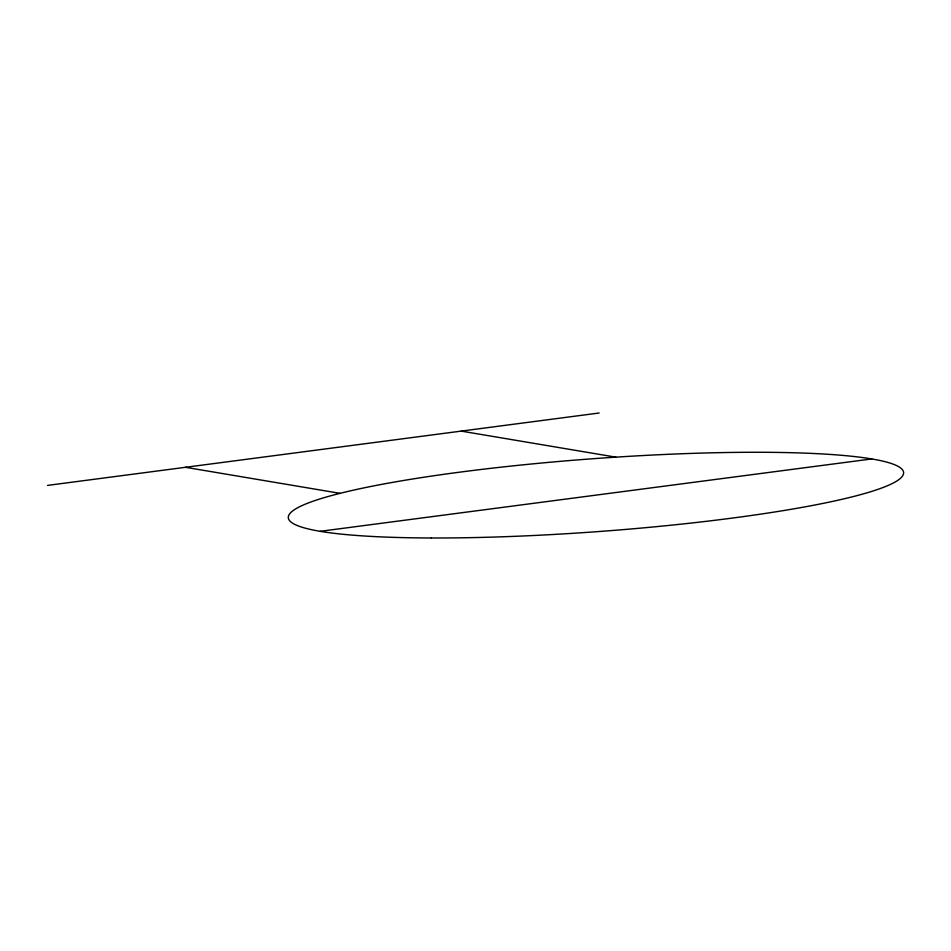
<?xml version="1.0" encoding="UTF-8"?>
<svg xmlns="http://www.w3.org/2000/svg" width="951" height="951" viewBox="0 0 951 951"><rect width="100%" height="100%" fill="white"/><g stroke="black" fill="none" stroke-linecap="round" stroke-linejoin="round"><path stroke-width="1.43" d="M47.55 485.402L599.154 413.007M320.154 531.324L871.758 458.941M461.259 431.112L615.808 457.146M185.457 467.298L340.006 493.343M431.385 537.981A308.457 36.518 -4.2 0 0 903.343 474.371A308.457 36.518 -4.2 0 0 453.128 473.039A308.457 36.518 -4.2 0 0 431.385 537.981"/></g></svg>
